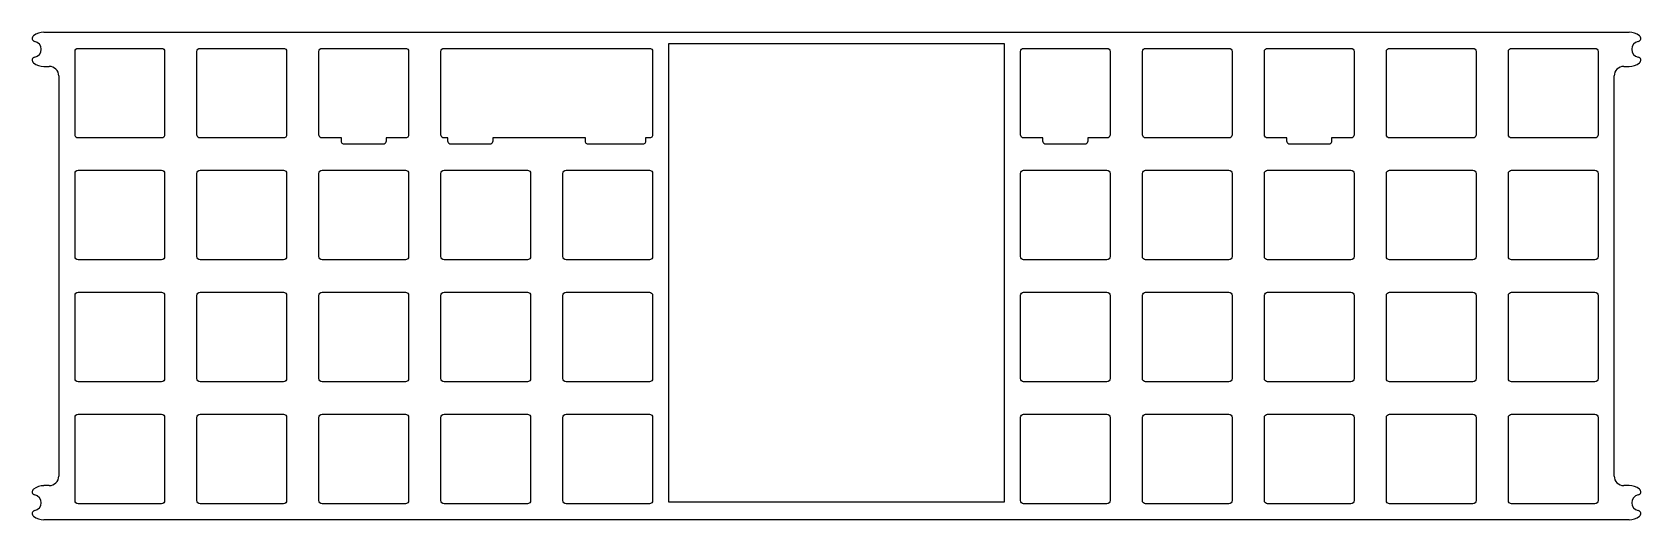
# Model space of a CAD drawing. Header units: millimetres. Extents: x -255 to -3, y 3 to 79.
import ezdxf

# ---------------------------------------------------------------- set-up
doc = ezdxf.new("R2010")
doc.units = ezdxf.units.MM
doc.layers.get('0').update_dxf_attribs({"linetype": 'CONTINUOUS'})

msp = doc.modelspace()

# ---------------------------------------------------------------- linework, layer by layer
for p, q in [((-252.71, 79.2), (-5.18, 79.2)), ((-252.71, 73.85), (-251.89, 73.85)), ((-6, 73.85), (-5.18, 73.85)), ((-250.39, 72.35), (-250.39, 9.85)), ((-7.5, 9.85), (-7.5, 72.35)), ((-251.89, 8.35), (-252.71, 8.35)), ((-5.18, 8.35), (-6, 8.35)), ((-5.18, 3), (-252.71, 3))]:
    msp.add_line(p, q)
for points in [[(-233.86, 76.17), (-233.86, 63.17, -0.414214), (-234.36, 62.67), (-247.36, 62.67, -0.414214), (-247.86, 63.17), (-247.86, 76.17, -0.414214), (-247.36, 76.67), (-234.36, 76.67, -0.414214)], [(-215.31, 62.67), (-228.31, 62.67, -0.414214), (-228.81, 63.17), (-228.81, 76.17, -0.414214), (-228.31, 76.67), (-215.31, 76.67, -0.414214), (-214.81, 76.17), (-214.81, 63.17, -0.414214)], [(-205.76, 76.67), (-199.76, 76.67), (-196.26, 76.67, -0.414214), (-195.76, 76.17), (-195.76, 63.17, -0.414214), (-196.26, 62.67), (-199.26, 62.67), (-199.26, 62.18, -0.414214), (-199.76, 61.68), (-205.76, 61.68, -0.414214), (-206.26, 62.18), (-206.26, 62.67), (-209.26, 62.67, -0.414214), (-209.76, 63.17), (-209.76, 76.17, -0.414214), (-209.26, 76.67)], [(-167.66, 61.68, -0.414214), (-168.16, 62.18), (-168.16, 62.67), (-171.16, 62.67), (-177.21, 62.67), (-180.69, 62.67), (-182.63, 62.67), (-182.63, 62.18, -0.414214), (-183.13, 61.68), (-189.13, 61.68, -0.414214), (-189.63, 62.18), (-189.63, 62.67), (-190.21, 62.67, -0.414214), (-190.71, 63.17), (-190.71, 76.17, -0.414214), (-190.21, 76.67), (-189.13, 76.67), (-183.13, 76.67), (-180.69, 76.67), (-177.21, 76.67), (-171.16, 76.67), (-167.69, 76.67), (-167.66, 76.67), (-165.25, 76.67), (-161.66, 76.67), (-159.25, 76.67), (-158.16, 76.67, -0.414214), (-157.66, 76.17), (-157.66, 63.17, -0.414214), (-158.16, 62.67), (-158.75, 62.67), (-158.75, 62.18, -0.414214), (-159.25, 61.68), (-161.66, 61.68), (-165.25, 61.68)], [(-99.72, 76.67), (-96.22, 76.67), (-90.22, 76.67), (-86.72, 76.67, -0.414214), (-86.22, 76.17), (-86.22, 63.17, -0.414214), (-86.72, 62.67), (-89.72, 62.67), (-89.72, 62.18, -0.414214), (-90.22, 61.68), (-96.22, 61.68, -0.414214), (-96.72, 62.18), (-96.72, 62.67), (-99.72, 62.67, -0.414214), (-100.22, 63.17), (-100.22, 76.17, -0.414214)], [(-80.67, 62.67, -0.414214), (-81.17, 63.17), (-81.17, 76.17, -0.414214), (-80.67, 76.67), (-67.67, 76.67, -0.414214), (-67.17, 76.17), (-67.17, 63.17, -0.414214), (-67.67, 62.67)], [(-51.62, 62.67), (-51.62, 62.18, -0.414214), (-52.12, 61.68), (-58.12, 61.68, -0.414214), (-58.62, 62.18), (-58.62, 62.67), (-61.62, 62.67, -0.414214), (-62.12, 63.17), (-62.12, 76.17, -0.414214), (-61.62, 76.67), (-58.12, 76.67), (-52.12, 76.67), (-48.62, 76.67, -0.414214), (-48.12, 76.17), (-48.12, 63.17, -0.414214), (-48.62, 62.67)], [(-43.07, 63.17), (-43.07, 76.17, -0.414214), (-42.57, 76.67), (-29.57, 76.67, -0.414214), (-29.07, 76.17), (-29.07, 63.17, -0.414214), (-29.57, 62.67), (-42.57, 62.67, -0.414214)], [(-24.02, 63.17), (-24.02, 76.17, -0.414214), (-23.52, 76.67), (-10.52, 76.67, -0.414214), (-10.02, 76.17), (-10.02, 63.17, -0.414214), (-10.52, 62.67), (-23.52, 62.67, -0.414214)], [(-233.86, 57.12), (-233.86, 44.13, -0.414214), (-234.36, 43.62), (-247.36, 43.62, -0.414214), (-247.86, 44.13), (-247.86, 57.12, -0.414214), (-247.36, 57.62), (-234.36, 57.62, -0.414214)], [(-214.81, 57.12), (-214.81, 44.13, -0.414214), (-215.31, 43.62), (-228.31, 43.62, -0.414214), (-228.81, 44.13), (-228.81, 57.12, -0.414214), (-228.31, 57.62), (-215.31, 57.62, -0.414214)], [(-196.26, 43.62), (-209.26, 43.62, -0.414214), (-209.76, 44.13), (-209.76, 57.12, -0.414214), (-209.26, 57.62), (-196.26, 57.62, -0.414214), (-195.76, 57.12), (-195.76, 44.13, -0.414214)], [(-190.21, 43.62, -0.414214), (-190.71, 44.13), (-190.71, 57.12, -0.414214), (-190.21, 57.62), (-177.21, 57.62, -0.414214), (-176.71, 57.12), (-176.71, 44.13, -0.414214), (-177.21, 43.62)], [(-157.66, 57.12), (-157.66, 44.13, -0.414214), (-158.16, 43.62), (-171.16, 43.62, -0.414214), (-171.66, 44.13), (-171.66, 57.12, -0.414214), (-171.16, 57.62), (-158.16, 57.62, -0.414214)], [(-99.72, 43.62, -0.414214), (-100.22, 44.13), (-100.22, 57.12, -0.414214), (-99.72, 57.62), (-86.72, 57.62, -0.414214), (-86.22, 57.12), (-86.22, 44.13, -0.414214), (-86.72, 43.62)], [(-67.67, 43.62), (-80.67, 43.62, -0.414214), (-81.17, 44.13), (-81.17, 57.12, -0.414214), (-80.67, 57.62), (-67.67, 57.62, -0.414214), (-67.17, 57.12), (-67.17, 44.13, -0.414214)], [(-48.12, 57.12), (-48.12, 44.13, -0.414214), (-48.62, 43.62), (-61.62, 43.62, -0.414214), (-62.12, 44.13), (-62.12, 57.12, -0.414214), (-61.62, 57.62), (-48.62, 57.62, -0.414214)], [(-43.07, 57.12, -0.414214), (-42.57, 57.62), (-29.57, 57.62, -0.414214), (-29.07, 57.12), (-29.07, 44.13, -0.414214), (-29.57, 43.62), (-42.57, 43.62, -0.414214), (-43.07, 44.13)], [(-23.52, 43.62, -0.414214), (-24.02, 44.13), (-24.02, 57.12, -0.414214), (-23.52, 57.62), (-10.52, 57.62, -0.414214), (-10.02, 57.12), (-10.02, 44.13, -0.414214), (-10.52, 43.62)], [(-233.86, 38.08), (-233.86, 25.08, -0.414214), (-234.36, 24.57), (-247.36, 24.57, -0.414214), (-247.86, 25.08), (-247.86, 38.08, -0.414214), (-247.36, 38.57), (-234.36, 38.57, -0.414214)], [(-214.81, 38.08), (-214.81, 25.08, -0.414214), (-215.31, 24.57), (-228.31, 24.57, -0.414214), (-228.81, 25.08), (-228.81, 38.08, -0.414214), (-228.31, 38.57), (-215.31, 38.57, -0.414214)], [(-209.26, 24.57, -0.414214), (-209.76, 25.08), (-209.76, 38.08, -0.414214), (-209.26, 38.57), (-196.26, 38.57, -0.414214), (-195.76, 38.08), (-195.76, 25.08, -0.414214), (-196.26, 24.57)], [(-190.71, 38.08, -0.414214), (-190.21, 38.57), (-177.21, 38.57, -0.414214), (-176.71, 38.08), (-176.71, 25.08, -0.414214), (-177.21, 24.57), (-190.21, 24.57, -0.414214), (-190.71, 25.08)], [(-157.66, 38.08), (-157.66, 25.08, -0.414214), (-158.16, 24.57), (-171.16, 24.57, -0.414214), (-171.66, 25.08), (-171.66, 38.08, -0.414214), (-171.16, 38.57), (-158.16, 38.57, -0.414214)], [(-86.72, 24.57), (-99.72, 24.57, -0.414214), (-100.22, 25.08), (-100.22, 38.08, -0.414214), (-99.72, 38.57), (-86.72, 38.57, -0.414214), (-86.22, 38.08), (-86.22, 25.08, -0.414214)], [(-80.67, 24.57, -0.414214), (-81.17, 25.08), (-81.17, 38.08, -0.414214), (-80.67, 38.57), (-67.67, 38.57, -0.414214), (-67.17, 38.08), (-67.17, 25.08, -0.414214), (-67.67, 24.57)], [(-61.62, 24.57, -0.414214), (-62.12, 25.08), (-62.12, 38.08, -0.414214), (-61.62, 38.57), (-48.62, 38.57, -0.414214), (-48.12, 38.08), (-48.12, 25.08, -0.414214), (-48.62, 24.57)], [(-29.07, 25.08, -0.414214), (-29.57, 24.57), (-42.57, 24.57, -0.414214), (-43.07, 25.08), (-43.07, 38.08, -0.414214), (-42.57, 38.57), (-29.57, 38.57, -0.414214), (-29.07, 38.08)], [(-10.02, 25.08, -0.414214), (-10.52, 24.57), (-23.52, 24.57, -0.414214), (-24.02, 25.08), (-24.02, 38.08, -0.414214), (-23.52, 38.57), (-10.52, 38.57, -0.414214), (-10.02, 38.08)], [(-247.86, 6.03), (-247.86, 19.02, -0.414214), (-247.36, 19.52), (-234.36, 19.52, -0.414214), (-233.86, 19.02), (-233.86, 6.03, -0.414214), (-234.36, 5.52), (-247.36, 5.52, -0.414214)], [(-214.81, 6.03, -0.414214), (-215.31, 5.52), (-228.31, 5.52, -0.414214), (-228.81, 6.03), (-228.81, 19.02, -0.414214), (-228.31, 19.52), (-215.31, 19.52, -0.414214), (-214.81, 19.02)], [(-209.76, 6.03), (-209.76, 19.02, -0.414214), (-209.26, 19.52), (-196.26, 19.52, -0.414214), (-195.76, 19.02), (-195.76, 6.03, -0.414214), (-196.26, 5.52), (-209.26, 5.52, -0.414214)], [(-190.21, 5.52, -0.414214), (-190.71, 6.03), (-190.71, 19.02, -0.414214), (-190.21, 19.52), (-177.21, 19.52, -0.414214), (-176.71, 19.02), (-176.71, 6.03, -0.414214), (-177.21, 5.52)], [(-158.16, 5.52), (-171.16, 5.52, -0.414214), (-171.66, 6.03), (-171.66, 19.02, -0.414214), (-171.16, 19.52), (-158.16, 19.52, -0.414214), (-157.66, 19.02), (-157.66, 6.03, -0.414214)], [(-86.72, 19.52, -0.414214), (-86.22, 19.02), (-86.22, 6.03, -0.414214), (-86.72, 5.52), (-99.72, 5.52, -0.414214), (-100.22, 6.03), (-100.22, 19.02, -0.414214), (-99.72, 19.52)], [(-67.67, 19.52, -0.414214), (-67.17, 19.02), (-67.17, 6.03, -0.414214), (-67.67, 5.52), (-80.67, 5.52, -0.414214), (-81.17, 6.03), (-81.17, 19.02, -0.414214), (-80.67, 19.52)], [(-48.12, 6.03, -0.414214), (-48.62, 5.52), (-61.62, 5.52, -0.414214), (-62.12, 6.03), (-62.12, 19.02, -0.414214), (-61.62, 19.52), (-48.62, 19.52, -0.414214), (-48.12, 19.02)], [(-29.07, 19.02), (-29.07, 6.03, -0.414214), (-29.57, 5.52), (-42.57, 5.52, -0.414214), (-43.07, 6.03), (-43.07, 19.02, -0.414214), (-42.57, 19.52), (-29.57, 19.52, -0.414214)], [(-10.02, 6.03, -0.414214), (-10.52, 5.52), (-23.52, 5.52, -0.414214), (-24.02, 6.03), (-24.02, 19.02, -0.414214), (-23.52, 19.52), (-10.52, 19.52, -0.414214), (-10.02, 19.02)]]:
    msp.add_lwpolyline(points, format="xyb", close=True)
msp.add_lwpolyline([(-102.75, 77.45), (-102.75, 5.75), (-155.14, 5.75), (-155.14, 77.45)], close=True)
for centre, radius, start, end in [((-254.05, 78.24), 0.5, 127.8792, 258.8119), ((-252.71, 76.52), 2.68, 90, 127.8792), ((-5.18, 76.52), 2.67, 52.1208, 90), ((-3.84, 78.24), 0.5, -78.8119, 52.1208), ((-254.39, 76.52), 1.25, -78.8119, 78.8119), ((-3.5, 76.52), 1.25, 101.1881, 258.8119), ((-254.05, 74.81), 0.5, 101.1881, 232.1208), ((-252.71, 76.52), 2.67, 232.1208, 270), ((-251.89, 72.35), 1.5, 0, 90), ((-6, 72.35), 1.5, 90, 180), ((-5.18, 76.52), 2.67, 270, 307.8792), ((-3.84, 74.81), 0.5, -52.1208, 78.8119), ((-254.05, 7.39), 0.5, 127.8792, 258.8119), ((-252.71, 5.67), 2.67, 90, 127.8792), ((-251.89, 9.85), 1.5, 270, 360), ((-6, 9.85), 1.5, 180, 270), ((-5.18, 5.67), 2.68, 52.1208, 90), ((-3.84, 7.39), 0.5, -78.8119, 52.1208), ((-254.39, 5.67), 1.25, -78.8119, 78.8119), ((-3.5, 5.67), 1.25, 101.1881, 258.8119), ((-254.05, 3.96), 0.5, 101.1881, 232.1208), ((-252.71, 5.67), 2.67, 232.1208, 270), ((-5.18, 5.67), 2.67, 270, 307.8792), ((-3.84, 3.96), 0.5, -52.1208, 78.8119)]:
    msp.add_arc(centre, radius, start, end)

doc.saveas('drawing.dxf')
